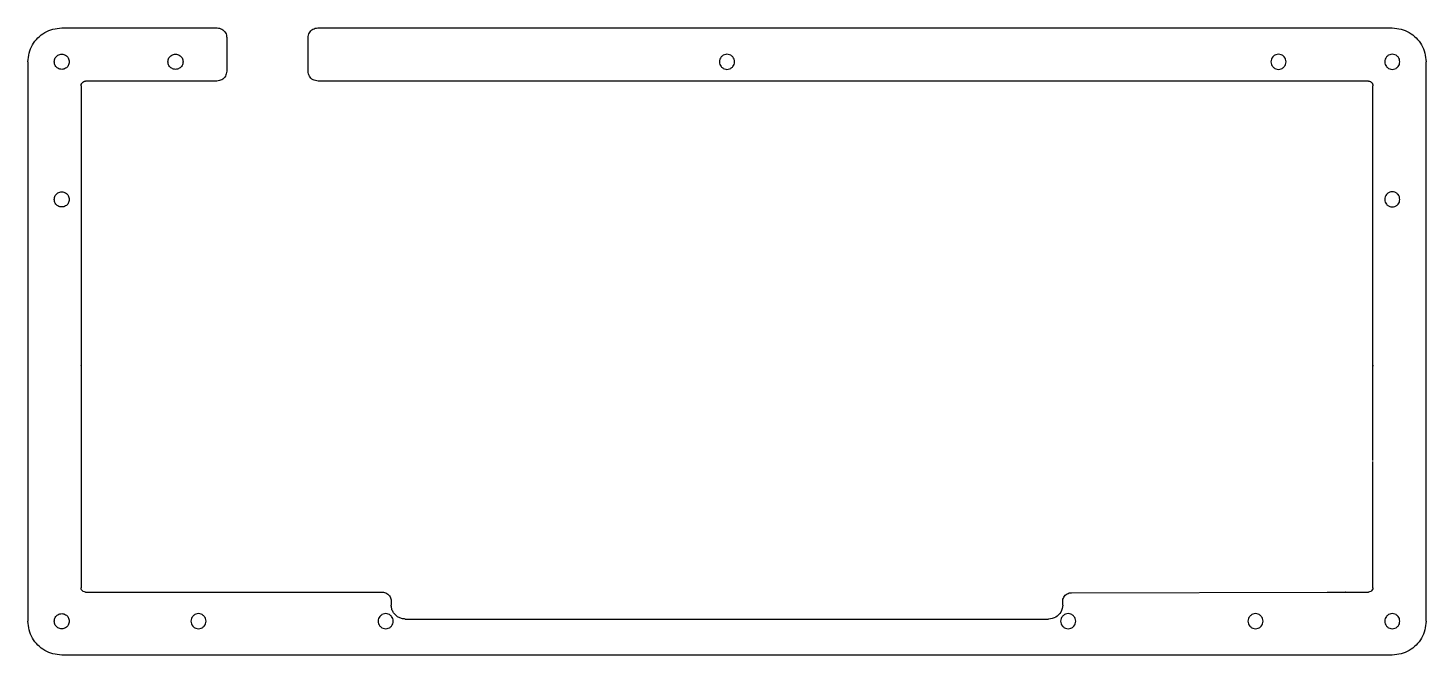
# Model space of a CAD drawing. Header units: millimetres. Extents: x 93 to 383, y 87 to 217.
import ezdxf

# ---------------------------------------------------------------- set-up
doc = ezdxf.new("R2010")
doc.units = ezdxf.units.MM
doc.layers.add('Layer_1', color=7, linetype='CONTINUOUS')

msp = doc.modelspace()

# ---------------------------------------------------------------- linework, layer by layer
at = {"layer": 'Layer_1', "color": 6}
for p, q in [((100.29008, 216.501809), (132.48828, 216.501809)), ((134.48827, 214.501559), (134.48827, 207.574769)), ((151.34038, 207.574769), (151.34038, 214.501559)), ((153.34036, 216.501809), (376.03989, 216.501809)), ((93.309339, 93.67619), (93.309339, 209.501179)), ((101.85409, 209.501359), (101.85409, 209.501359)), ((125.42908, 209.501359), (125.42908, 209.501359)), ((239.72907, 209.501359), (239.72907, 209.501359)), ((354.02906, 209.501359), (354.02906, 209.501359)), ((377.60406, 209.501359), (377.60406, 209.501359)), ((383.02063, 209.501179), (383.02063, 93.67619)), ((104.31312, 204.500449), (104.31312, 126.97874)), ((132.41447, 205.500439), (105.23514, 205.500439)), ((371.09985, 205.500439), (153.41445, 205.500439)), ((372.01685, 126.97874), (372.01685, 204.500449)), ((101.85409, 181.00636), (101.85409, 181.00636)), ((377.60406, 181.00636), (377.60406, 181.00636)), ((104.31391, 126.924), (104.31391, 100.60546)), ((372.00283, 100.60546), (372.00283, 126.74882)), ((105.21689, 99.67955), (166.72537, 99.67955)), ((309.5919, 99.58324), (362.53714, 99.67634)), ((362.53714, 99.67638), (366.27755, 99.67638)), ((366.35746, 99.67955), (371.09985, 99.67955)), ((168.58036, 97.82456), (168.58036, 97.03081)), ((307.73638, 97.03081), (307.73638, 97.72825)), ((101.85409, 93.67637), (101.85409, 93.67637)), ((130.19156, 93.67637), (130.19156, 93.67637)), ((169.00381, 93.67637), (169.00381, 93.67637)), ((171.48761, 94.12357), (304.82913, 94.12357)), ((310.44111, 93.67637), (310.44111, 93.67637)), ((349.26656, 93.67637), (349.26656, 93.67637)), ((377.60406, 93.67637), (377.60406, 93.67637)), ((376.03989, 86.67634), (100.29008, 86.67634))]:
    msp.add_line(p, q, dxfattribs=at)
for points, knots in [([(93.289989, 209.501359), (93.336653, 210.113952), (93.429594, 211.334068), (94.164071, 213.040956), (95.281504, 214.509845), (96.750393, 215.627278), (98.457281, 216.361754), (99.677397, 216.454695), (100.28999, 216.501359)], [0, 0, 0, 0, 1.832424, 3.649685, 5.482109, 7.314533, 9.131794, 10.964218, 10.964218, 10.964218, 10.964218]), ([(132.48839, 216.501359), (132.663416, 216.488026), (133.012021, 216.461469), (133.499702, 216.251616), (133.919383, 215.932348), (134.238648, 215.512664), (134.448496, 215.02498), (134.475048, 214.676376), (134.48838, 214.501349)], [0, 0, 0, 0, 0.52355, 1.042767, 1.566317, 2.089867, 2.609084, 3.132633, 3.132633, 3.132633, 3.132633]), ([(151.34039, 214.501349), (151.353722, 214.676376), (151.380275, 215.024982), (151.590124, 215.512667), (151.90939, 215.932351), (152.329074, 216.25162), (152.816757, 216.461472), (153.165363, 216.488026), (153.34039, 216.501359)], [0, 0, 0, 0, 0.523551, 1.04277, 1.566322, 2.089873, 2.609092, 3.132643, 3.132643, 3.132643, 3.132643]), ([(376.03998, 216.501359), (376.652573, 216.454695), (377.872689, 216.361754), (379.579577, 215.627278), (381.048465, 214.509844), (382.165899, 213.040956), (382.900375, 211.334068), (382.993316, 210.113952), (383.03998, 209.501359)], [0, 0, 0, 0, 1.832424, 3.649684, 5.482109, 7.314533, 9.131793, 10.964217, 10.964217, 10.964217, 10.964217]), ([(98.725887, 209.501359), (98.769167, 209.776822), (98.854446, 210.319588), (99.476515, 210.916824), (100.289988, 211.138103), (101.103462, 210.916824), (101.725531, 210.319588), (101.81081, 209.776822), (101.85409, 209.501359)], [0, 0, 0, 0, 0.817192, 1.610176, 2.427368, 3.244559, 4.037544, 4.854735, 4.854735, 4.854735, 4.854735]), ([(101.85409, 209.501359), (101.81081, 209.225896), (101.725531, 208.68313), (101.103462, 208.085894), (100.289989, 207.864615), (99.476515, 208.085894), (98.854446, 208.68313), (98.769167, 209.225896), (98.725887, 209.501359)], [0, 0, 0, 0, 0.817192, 1.610176, 2.427368, 3.244559, 4.037544, 4.854735, 4.854735, 4.854735, 4.854735]), ([(122.30088, 209.501359), (122.344299, 209.776681), (122.429853, 210.319174), (123.051834, 210.915946), (123.86498, 211.137045), (124.678126, 210.915946), (125.300107, 210.319174), (125.385661, 209.776681), (125.42908, 209.501359)], [0, 0, 0, 0, 0.816862, 1.609543, 2.426404, 3.243265, 4.035946, 4.852808, 4.852808, 4.852808, 4.852808]), ([(125.42908, 209.501359), (125.385661, 209.226037), (125.300107, 208.683544), (124.678126, 208.086772), (123.86498, 207.865673), (123.051834, 208.086772), (122.429853, 208.683544), (122.344299, 209.226037), (122.30088, 209.501359)], [0, 0, 0, 0, 0.816862, 1.609543, 2.426404, 3.243265, 4.035946, 4.852808, 4.852808, 4.852808, 4.852808]), ([(239.72907, 209.501359), (239.710384, 209.318431), (239.67328, 208.955208), (239.385403, 208.475183), (238.96388, 208.118281), (238.441883, 207.928984), (237.887977, 207.928984), (237.366711, 208.118281), (236.94227, 208.475183), (236.665237, 208.955208), (236.568514, 209.501359), (236.665237, 210.04751), (236.94227, 210.527535), (237.366711, 210.884437), (237.887977, 211.073734), (238.441883, 211.073734), (238.96388, 210.884437), (239.385403, 210.527535), (239.67328, 210.04751), (239.710384, 209.684287), (239.72907, 209.501359)], [0, 0, 0, 0, 0.546, 1.084143, 1.630032, 2.175863, 2.71386, 3.259691, 3.80558, 4.343723, 4.889723, 5.435723, 5.973866, 6.519755, 7.065586, 7.603583, 8.149414, 8.695303, 9.233446, 9.779446, 9.779446, 9.779446, 9.779446]), ([(354.02906, 209.501359), (354.010374, 209.318431), (353.97327, 208.955208), (353.685393, 208.475183), (353.26387, 208.118281), (352.741873, 207.928984), (352.187967, 207.928984), (351.666701, 208.118281), (351.24226, 208.475183), (350.965227, 208.955208), (350.868504, 209.501359), (350.965227, 210.04751), (351.24226, 210.527535), (351.666701, 210.884437), (352.187967, 211.073734), (352.741873, 211.073734), (353.26387, 210.884437), (353.685393, 210.527535), (353.97327, 210.04751), (354.010374, 209.684287), (354.02906, 209.501359)], [0, 0, 0, 0, 0.546, 1.084143, 1.630032, 2.175863, 2.71386, 3.259691, 3.80558, 4.343723, 4.889723, 5.435723, 5.973866, 6.519755, 7.065586, 7.603583, 8.149414, 8.695303, 9.233446, 9.779446, 9.779446, 9.779446, 9.779446]), ([(377.60406, 209.501359), (377.585374, 209.318431), (377.54827, 208.955208), (377.260393, 208.475183), (376.83887, 208.118281), (376.316873, 207.928984), (375.762967, 207.928984), (375.241701, 208.118281), (374.81726, 208.475183), (374.540227, 208.955208), (374.443504, 209.501359), (374.540227, 210.04751), (374.81726, 210.527535), (375.241701, 210.884437), (375.762967, 211.073734), (376.316873, 211.073734), (376.83887, 210.884437), (377.260393, 210.527535), (377.54827, 210.04751), (377.585374, 209.684287), (377.60406, 209.501359)], [0, 0, 0, 0, 0.546, 1.084143, 1.630032, 2.175863, 2.71386, 3.259691, 3.80558, 4.343723, 4.889723, 5.435723, 5.973866, 6.519755, 7.065586, 7.603583, 8.149414, 8.695303, 9.233446, 9.779446, 9.779446, 9.779446, 9.779446]), ([(134.48838, 207.575749), (134.431333, 207.212332), (134.318931, 206.496277), (133.493853, 205.671203), (132.777797, 205.558804), (132.41438, 205.501759)], [0, 0, 0, 0, 1.084407, 2.13665, 3.221057, 3.221057, 3.221057, 3.221057]), ([(153.41439, 205.501759), (153.050973, 205.558804), (152.334917, 205.671203), (151.509839, 206.496277), (151.397437, 207.212332), (151.34039, 207.575749)], [0, 0, 0, 0, 1.084407, 2.13665, 3.221057, 3.221057, 3.221057, 3.221057]), ([(104.28999, 204.501349), (104.29114, 204.537053), (104.293438, 204.60841), (104.310635, 204.714483), (104.331, 204.782911), (104.34119, 204.817149)], [0, 0, 0, 0, 0.107101, 0.214049, 0.32115, 0.32115, 0.32115, 0.32115]), ([(104.34116, 204.817149), (104.393293, 204.942711), (104.496437, 205.191133), (104.833609, 205.44934), (105.10033, 205.48416), (105.23514, 205.501759)], [0, 0, 0, 0, 0.403168, 0.797664, 1.200832, 1.200832, 1.200832, 1.200832]), ([(371.09998, 205.501759), (371.244029, 205.481673), (371.528644, 205.441986), (371.878459, 205.148535), (371.967038, 204.87516), (372.01187, 204.736799)], [0, 0, 0, 0, 0.430512, 0.850614, 1.281126, 1.281126, 1.281126, 1.281126]), ([(372.01187, 204.736799), (372.017477, 204.710983), (372.028686, 204.659371), (372.038092, 204.580559), (372.039344, 204.527759), (372.03997, 204.501349)], [0, 0, 0, 0, 0.079227, 0.158391, 0.237618, 0.237618, 0.237618, 0.237618]), ([(98.725887, 181.00636), (98.769167, 181.281823), (98.854446, 181.824589), (99.476515, 182.421825), (100.289989, 182.643104), (101.103462, 182.421825), (101.725531, 181.824589), (101.81081, 181.281823), (101.85409, 181.00636)], [0, 0, 0, 0, 0.817192, 1.610176, 2.427368, 3.244559, 4.037544, 4.854735, 4.854735, 4.854735, 4.854735]), ([(377.60406, 181.00636), (377.585374, 180.823432), (377.54827, 180.460209), (377.260393, 179.980184), (376.83887, 179.623282), (376.316873, 179.433985), (375.762967, 179.433985), (375.241701, 179.623282), (374.81726, 179.980184), (374.540227, 180.460209), (374.443504, 181.00636), (374.540227, 181.552511), (374.81726, 182.032536), (375.241701, 182.389438), (375.762967, 182.578735), (376.316873, 182.578735), (376.83887, 182.389438), (377.260393, 182.032536), (377.54827, 181.552511), (377.585374, 181.189288), (377.60406, 181.00636)], [0, 0, 0, 0, 0.546, 1.084143, 1.630032, 2.175863, 2.71386, 3.259691, 3.80558, 4.343723, 4.889723, 5.435723, 5.973866, 6.519755, 7.065586, 7.603583, 8.149414, 8.695303, 9.233446, 9.779446, 9.779446, 9.779446, 9.779446]), ([(101.85409, 181.00636), (101.81081, 180.730897), (101.725531, 180.188131), (101.103462, 179.590895), (100.289988, 179.369616), (99.476515, 179.590895), (98.854446, 180.188131), (98.769167, 180.730897), (98.725887, 181.00636)], [0, 0, 0, 0, 0.817192, 1.610176, 2.427368, 3.244559, 4.037544, 4.854735, 4.854735, 4.854735, 4.854735]), ([(104.31385, 146.63319), (104.313691, 146.639321), (104.313373, 146.651585), (104.31311, 146.669986), (104.313077, 146.682255), (104.31306, 146.68839)], [0, 0, 0, 0, 0.0184, 0.036803, 0.055207, 0.055207, 0.055207, 0.055207]), ([(372.01691, 146.68836), (372.016598, 146.662691), (372.015974, 146.611401), (372.011308, 146.534657), (372.005707, 146.483784), (372.00291, 146.45838)], [0, 0, 0, 0, 0.077006, 0.153867, 0.230533, 0.230533, 0.230533, 0.230533]), ([(105.21678, 99.67957), (105.054521, 99.70504), (104.734815, 99.755224), (104.366434, 100.123605), (104.31625, 100.443311), (104.29078, 100.60557)], [0, 0, 0, 0, 0.484168, 0.953975, 1.438142, 1.438142, 1.438142, 1.438142]), ([(166.72539, 99.67957), (166.887736, 99.667204), (167.211085, 99.642575), (167.663436, 99.447929), (168.052713, 99.151793), (168.348849, 98.762516), (168.543495, 98.310165), (168.568124, 97.986816), (168.58049, 97.82447)], [0, 0, 0, 0, 0.485619, 0.96722, 1.452839, 1.938458, 2.420059, 2.905678, 2.905678, 2.905678, 2.905678]), ([(307.73628, 97.72818), (307.74865, 97.890552), (307.773287, 98.213953), (307.967995, 98.666367), (308.26422, 99.055676), (308.653605, 99.351803), (309.106067, 99.546396), (309.429474, 99.570951), (309.59185, 99.58328)], [0, 0, 0, 0, 0.485698, 0.967375, 1.453072, 1.93877, 2.420447, 2.906144, 2.906144, 2.906144, 2.906144]), ([(366.35742, 99.67957), (366.348555, 99.678953), (366.330825, 99.677718), (366.304179, 99.676718), (366.286407, 99.676619), (366.27752, 99.67657)], [0, 0, 0, 0, 0.026659, 0.053316, 0.079975, 0.079975, 0.079975, 0.079975]), ([(372.02598, 100.60557), (372.00051, 100.443311), (371.950326, 100.123605), (371.581945, 99.755224), (371.262239, 99.70504), (371.09998, 99.67957)], [0, 0, 0, 0, 0.484168, 0.953975, 1.438142, 1.438142, 1.438142, 1.438142]), ([(171.48759, 94.12367), (171.23318, 94.143049), (170.726465, 94.181646), (170.017593, 94.486673), (169.407563, 94.950743), (168.943493, 95.560773), (168.638466, 96.269645), (168.599869, 96.77636), (168.58049, 97.03077)], [0, 0, 0, 0, 0.761006, 1.515715, 2.276722, 3.037728, 3.792437, 4.553444, 4.553444, 4.553444, 4.553444]), ([(307.73628, 97.03077), (307.656318, 96.521372), (307.498767, 95.517684), (306.342266, 94.361183), (305.338578, 94.203632), (304.82918, 94.12367)], [0, 0, 0, 0, 1.520002, 2.994922, 4.514925, 4.514925, 4.514925, 4.514925]), ([(100.28999, 86.67637), (99.677397, 86.723034), (98.457281, 86.815975), (96.750393, 87.550451), (95.281504, 88.667884), (94.164071, 90.136773), (93.429594, 91.843661), (93.336653, 93.063777), (93.289989, 93.67637)], [0, 0, 0, 0, 1.832424, 3.649685, 5.482109, 7.314533, 9.131794, 10.964218, 10.964218, 10.964218, 10.964218]), ([(98.725887, 93.67637), (98.769167, 93.951833), (98.854446, 94.494599), (99.476515, 95.091835), (100.289988, 95.313114), (101.103462, 95.091835), (101.725531, 94.494599), (101.81081, 93.951833), (101.85409, 93.67637)], [0, 0, 0, 0, 0.817192, 1.610176, 2.427368, 3.244559, 4.037544, 4.854735, 4.854735, 4.854735, 4.854735]), ([(101.85409, 93.67637), (101.81081, 93.400907), (101.725531, 92.858141), (101.103462, 92.260905), (100.289988, 92.039626), (99.476515, 92.260905), (98.854446, 92.858141), (98.769167, 93.400907), (98.725887, 93.67637)], [0, 0, 0, 0, 0.817192, 1.610176, 2.427368, 3.244559, 4.037544, 4.854735, 4.854735, 4.854735, 4.854735]), ([(130.19156, 93.67637), (130.172874, 93.493442), (130.13577, 93.130219), (129.847893, 92.650194), (129.42637, 92.293292), (128.904373, 92.103995), (128.350467, 92.103995), (127.829201, 92.293292), (127.40476, 92.650194), (127.127727, 93.130219), (127.031004, 93.67637), (127.127727, 94.222521), (127.40476, 94.702546), (127.829201, 95.059448), (128.350467, 95.248745), (128.904373, 95.248745), (129.42637, 95.059448), (129.847893, 94.702546), (130.13577, 94.222521), (130.172874, 93.859298), (130.19156, 93.67637)], [0, 0, 0, 0, 0.546, 1.084143, 1.630032, 2.175863, 2.71386, 3.259691, 3.80558, 4.343723, 4.889723, 5.435723, 5.973866, 6.519755, 7.065586, 7.603583, 8.149414, 8.695303, 9.233446, 9.779446, 9.779446, 9.779446, 9.779446]), ([(169.00381, 93.67637), (168.985124, 93.493442), (168.94802, 93.130219), (168.660143, 92.650194), (168.23862, 92.293292), (167.716623, 92.103995), (167.162717, 92.103995), (166.641451, 92.293292), (166.21701, 92.650194), (165.939977, 93.130219), (165.843254, 93.67637), (165.939977, 94.222521), (166.21701, 94.702546), (166.641451, 95.059448), (167.162717, 95.248745), (167.716623, 95.248745), (168.23862, 95.059448), (168.660143, 94.702546), (168.94802, 94.222521), (168.985124, 93.859298), (169.00381, 93.67637)], [0, 0, 0, 0, 0.546, 1.084143, 1.630032, 2.175863, 2.71386, 3.259691, 3.80558, 4.343723, 4.889723, 5.435723, 5.973866, 6.519755, 7.065586, 7.603583, 8.149414, 8.695303, 9.233446, 9.779446, 9.779446, 9.779446, 9.779446]), ([(310.44111, 93.67637), (310.422424, 93.493442), (310.38532, 93.130219), (310.097443, 92.650194), (309.67592, 92.293292), (309.153923, 92.103995), (308.600017, 92.103995), (308.078751, 92.293292), (307.65431, 92.650194), (307.377277, 93.130219), (307.280554, 93.67637), (307.377277, 94.222521), (307.65431, 94.702546), (308.078751, 95.059448), (308.600017, 95.248745), (309.153923, 95.248745), (309.67592, 95.059448), (310.097443, 94.702546), (310.38532, 94.222521), (310.422424, 93.859298), (310.44111, 93.67637)], [0, 0, 0, 0, 0.546, 1.084143, 1.630032, 2.175863, 2.71386, 3.259691, 3.80558, 4.343723, 4.889723, 5.435723, 5.973866, 6.519755, 7.065586, 7.603583, 8.149414, 8.695303, 9.233446, 9.779446, 9.779446, 9.779446, 9.779446]), ([(349.26656, 93.67637), (349.247874, 93.493442), (349.21077, 93.130219), (348.922893, 92.650194), (348.50137, 92.293292), (347.979373, 92.103995), (347.425467, 92.103995), (346.904201, 92.293292), (346.47976, 92.650194), (346.202727, 93.130219), (346.106004, 93.67637), (346.202727, 94.222521), (346.47976, 94.702546), (346.904201, 95.059448), (347.425467, 95.248745), (347.979373, 95.248745), (348.50137, 95.059448), (348.922893, 94.702546), (349.21077, 94.222521), (349.247874, 93.859298), (349.26656, 93.67637)], [0, 0, 0, 0, 0.546, 1.084143, 1.630032, 2.175863, 2.71386, 3.259691, 3.80558, 4.343723, 4.889723, 5.435723, 5.973866, 6.519755, 7.065586, 7.603583, 8.149414, 8.695303, 9.233446, 9.779446, 9.779446, 9.779446, 9.779446]), ([(377.60406, 93.67637), (377.585374, 93.493442), (377.54827, 93.130219), (377.260393, 92.650194), (376.83887, 92.293292), (376.316873, 92.103995), (375.762967, 92.103995), (375.241701, 92.293292), (374.81726, 92.650194), (374.540227, 93.130219), (374.443504, 93.67637), (374.540227, 94.222521), (374.81726, 94.702546), (375.241701, 95.059448), (375.762967, 95.248745), (376.316873, 95.248745), (376.83887, 95.059448), (377.260393, 94.702546), (377.54827, 94.222521), (377.585374, 93.859298), (377.60406, 93.67637)], [0, 0, 0, 0, 0.546, 1.084143, 1.630032, 2.175863, 2.71386, 3.259691, 3.80558, 4.343723, 4.889723, 5.435723, 5.973866, 6.519755, 7.065586, 7.603583, 8.149414, 8.695303, 9.233446, 9.779446, 9.779446, 9.779446, 9.779446]), ([(383.03998, 93.67637), (382.993316, 93.063777), (382.900375, 91.843661), (382.165899, 90.136773), (381.048465, 88.667885), (379.579577, 87.550451), (377.872689, 86.815975), (376.652573, 86.723034), (376.03998, 86.67637)], [0, 0, 0, 0, 1.832424, 3.649684, 5.482109, 7.314533, 9.131793, 10.964217, 10.964217, 10.964217, 10.964217])]:
    msp.add_open_spline(points, degree=3, knots=knots, dxfattribs=at)

doc.saveas('drawing.dxf')
